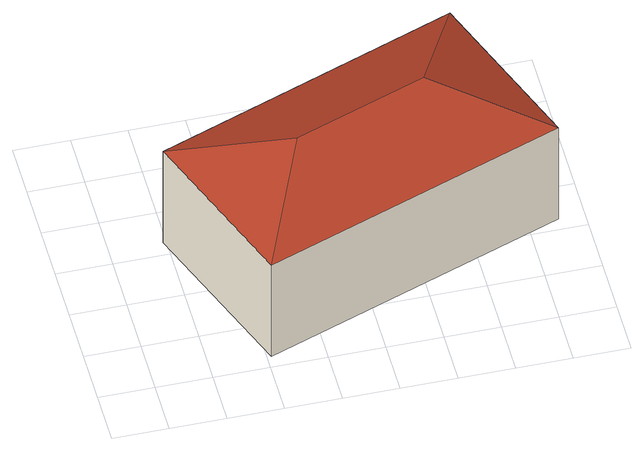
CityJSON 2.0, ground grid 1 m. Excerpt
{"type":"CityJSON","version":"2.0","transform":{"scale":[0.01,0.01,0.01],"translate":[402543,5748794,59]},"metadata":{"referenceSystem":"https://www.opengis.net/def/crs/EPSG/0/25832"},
"CityObjects":{
"building1":{"type":"Building","attributes":{"Gemeindeschluessel":"05515000","Geometrietyp2DReferenz":"3000","function":"51009_1610","roofType":"5000","measuredHeight":2.95},"geometry":[{"type":"Solid","lod":"2","boundaries":[[[[0,1,2,3]],[[4,5,1,0]],[[6,7,5,4]],[[3,2,7,6]],[[8,6,4,9]],[[4,0,9]],[[9,0,3,8]],[[3,6,8]],[[1,5,7,2]]]],"semantics":{"surfaces":[{"type":"WallSurface"},{"type":"RoofSurface"},{"type":"GroundSurface"}],"values":[[0,0,0,0,1,1,1,1,2]]}}]}
},
"vertices":[
[640,532,285],[640,532,66],[93,329,66],[93,329,285],[753,225,285],[753,225,66],[207,24,285],[207,24,66],[303,233,361],[544,322,361]
]}
